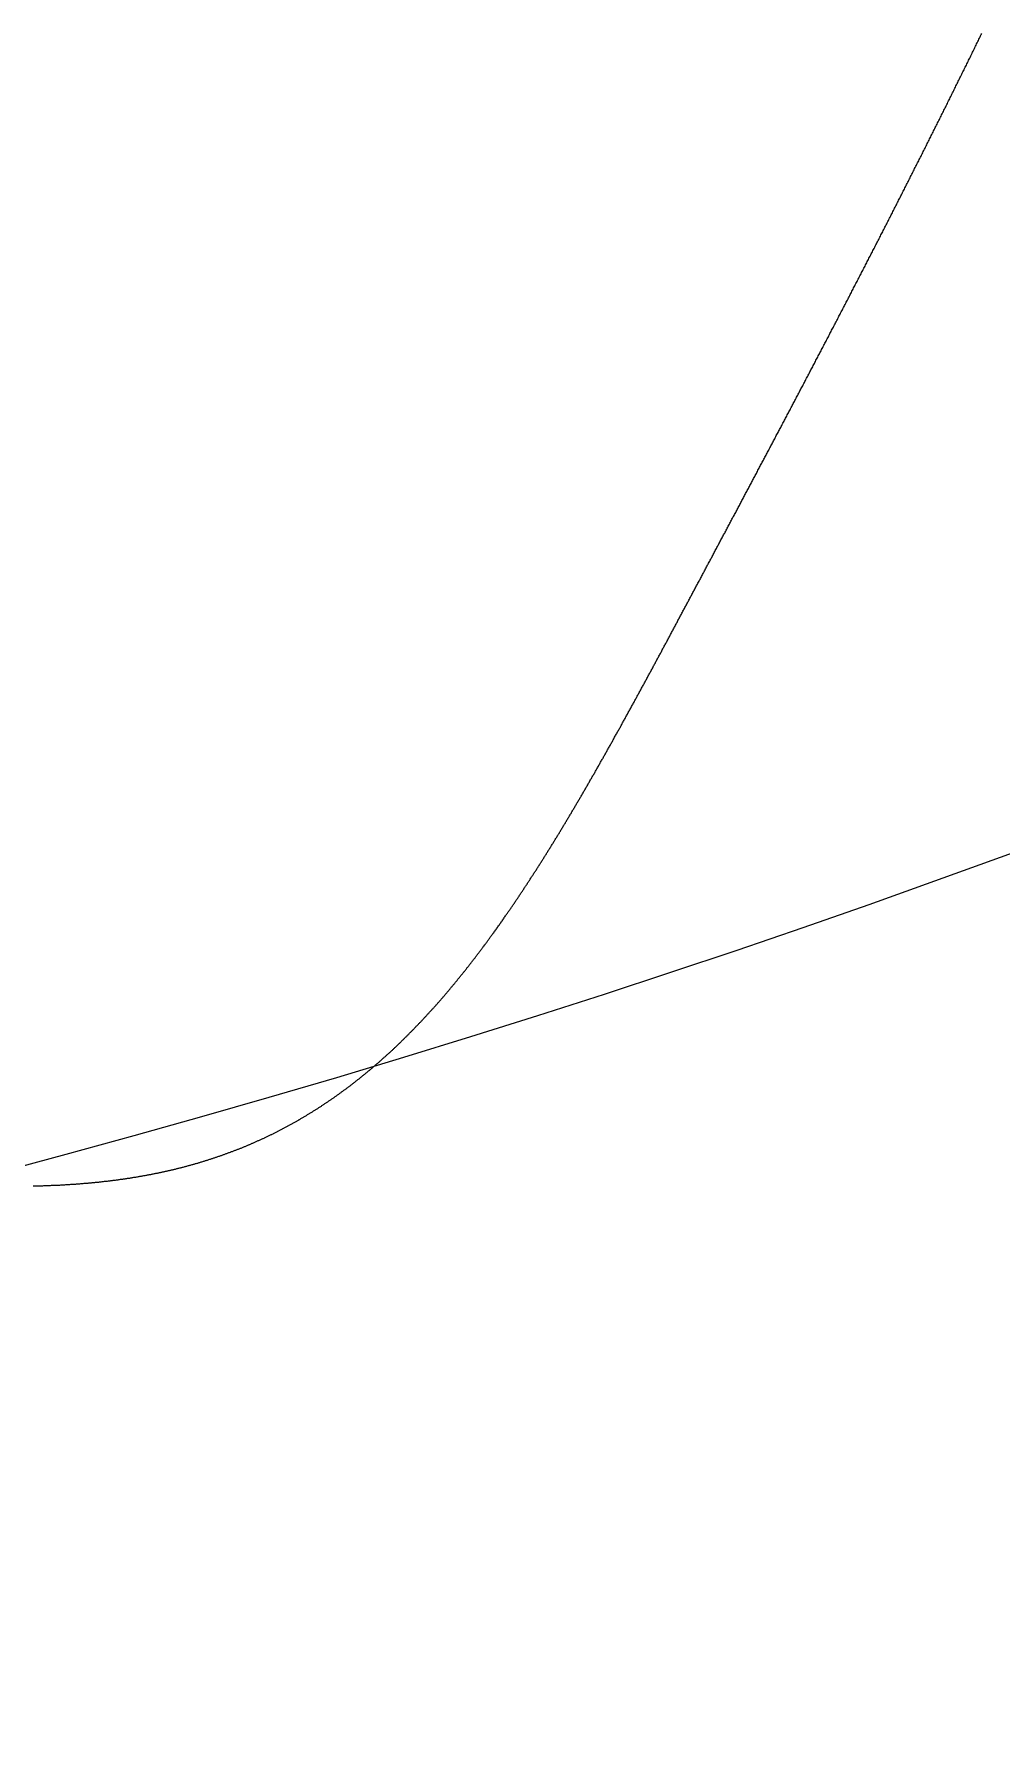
# Model space of a CAD drawing. Header units: millimetres. Extents: x 88 to 97873, y 32 to 55088.
# Drawn here: x 48351.657 to 48352.625, y 5015.793 to 5017.495 of the extents above; entities that cross this region are included whole.
import ezdxf

# ---------------------------------------------------------------- set-up
doc = ezdxf.new("R2010")
doc.units = ezdxf.units.MM
doc.header["$LTSCALE"] = 0.3

msp = doc.modelspace()

# ---------------------------------------------------------------- linework, layer by layer
msp.add_lwpolyline([(48351.656, 5016.3423), (48351.6569, 5016.3423), (48351.6577, 5016.3423), (48351.6586, 5016.3424), (48351.6595, 5016.3424), (48351.6603, 5016.3424), (48351.6612, 5016.3424), (48351.662, 5016.3424), (48351.6629, 5016.3425), (48351.6638, 5016.3425), (48351.6646, 5016.3425), (48351.6655, 5016.3425), (48351.6664, 5016.3426), (48351.6672, 5016.3426), (48351.6681, 5016.3426), (48351.6689, 5016.3427), (48351.6698, 5016.3427), (48351.6706, 5016.3427), (48351.6715, 5016.3427), (48351.6724, 5016.3428), (48351.6732, 5016.3428), (48351.6741, 5016.3429), (48351.6749, 5016.3429), (48351.6758, 5016.3429), (48351.6766, 5016.343), (48351.6775, 5016.343), (48351.6783, 5016.343), (48351.6792, 5016.3431), (48351.68, 5016.3431), (48351.6809, 5016.3432), (48351.6817, 5016.3432), (48351.6826, 5016.3432), (48351.6834, 5016.3433), (48351.6842, 5016.3433), (48351.6851, 5016.3434), (48351.6859, 5016.3434), (48351.6868, 5016.3435), (48351.6876, 5016.3435), (48351.6885, 5016.3436), (48351.6893, 5016.3436), (48351.6901, 5016.3437), (48351.691, 5016.3437), (48351.6918, 5016.3438), (48351.6927, 5016.3438), (48351.6935, 5016.3439), (48351.6943, 5016.3439), (48351.6952, 5016.344), (48351.696, 5016.344), (48351.6968, 5016.3441), (48351.6977, 5016.3442), (48351.6985, 5016.3442), (48351.6993, 5016.3443), (48351.7002, 5016.3443), (48351.701, 5016.3444), (48351.7018, 5016.3445), (48351.7027, 5016.3445), (48351.7035, 5016.3446), (48351.7043, 5016.3447), (48351.7051, 5016.3447), (48351.706, 5016.3448), (48351.7068, 5016.3449), (48351.7076, 5016.3449), (48351.7084, 5016.345), (48351.7093, 5016.3451), (48351.7101, 5016.3451), (48351.7109, 5016.3452), (48351.7117, 5016.3453), (48351.7125, 5016.3454), (48351.7134, 5016.3454), (48351.7142, 5016.3455), (48351.715, 5016.3456), (48351.7158, 5016.3457), (48351.7166, 5016.3458), (48351.7175, 5016.3458), (48351.7183, 5016.3459), (48351.7191, 5016.346), (48351.7199, 5016.3461), (48351.7207, 5016.3462), (48351.7215, 5016.3462), (48351.7223, 5016.3463), (48351.7231, 5016.3464), (48351.724, 5016.3465), (48351.7248, 5016.3466), (48351.7256, 5016.3467), (48351.7264, 5016.3468), (48351.7272, 5016.3469), (48351.728, 5016.347), (48351.7288, 5016.347), (48351.7296, 5016.3471), (48351.7304, 5016.3472), (48351.7312, 5016.3473), (48351.732, 5016.3474), (48351.7328, 5016.3475), (48351.7336, 5016.3476), (48351.7344, 5016.3477), (48351.7352, 5016.3478), (48351.736, 5016.3479), (48351.7368, 5016.348), (48351.7376, 5016.3481), (48351.7384, 5016.3482), (48351.7392, 5016.3483), (48351.74, 5016.3484), (48351.7408, 5016.3485), (48351.7416, 5016.3486), (48351.7424, 5016.3488), (48351.7432, 5016.3489), (48351.744, 5016.349), (48351.7447, 5016.3491), (48351.7455, 5016.3492), (48351.7463, 5016.3493), (48351.7471, 5016.3494), (48351.7479, 5016.3495), (48351.7487, 5016.3497), (48351.7495, 5016.3498), (48351.7503, 5016.3499), (48351.751, 5016.35), (48351.7518, 5016.3501), (48351.7526, 5016.3502), (48351.7534, 5016.3504), (48351.7542, 5016.3505), (48351.755, 5016.3506), (48351.7557, 5016.3507), (48351.7565, 5016.3509), (48351.7573, 5016.351), (48351.7581, 5016.3511), (48351.7588, 5016.3512), (48351.7596, 5016.3514), (48351.7604, 5016.3515), (48351.7612, 5016.3516), (48351.7619, 5016.3518), (48351.7627, 5016.3519), (48351.7635, 5016.352), (48351.7643, 5016.3522), (48351.765, 5016.3523), (48351.7658, 5016.3524), (48351.7666, 5016.3526), (48351.7673, 5016.3527), (48351.7681, 5016.3528), (48351.7689, 5016.353), (48351.7696, 5016.3531), (48351.7704, 5016.3533), (48351.7712, 5016.3534), (48351.7719, 5016.3536), (48351.7727, 5016.3537), (48351.7735, 5016.3538), (48351.7742, 5016.354), (48351.775, 5016.3541), (48351.7757, 5016.3543), (48351.7765, 5016.3544), (48351.7772, 5016.3546), (48351.778, 5016.3547), (48351.7788, 5016.3549), (48351.7795, 5016.355), (48351.7803, 5016.3552), (48351.781, 5016.3554), (48351.7818, 5016.3555), (48351.7825, 5016.3557), (48351.7833, 5016.3558), (48351.784, 5016.356), (48351.7848, 5016.3561), (48351.7855, 5016.3563), (48351.7863, 5016.3565), (48351.787, 5016.3566), (48351.7878, 5016.3568), (48351.7885, 5016.357), (48351.7893, 5016.3571), (48351.79, 5016.3573), (48351.7908, 5016.3575), (48351.7915, 5016.3576), (48351.7922, 5016.3578), (48351.793, 5016.358), (48351.7937, 5016.3581), (48351.7945, 5016.3583), (48351.7952, 5016.3585), (48351.7959, 5016.3587), (48351.7967, 5016.3588), (48351.7974, 5016.359), (48351.7982, 5016.3592), (48351.7989, 5016.3594), (48351.7996, 5016.3596), (48351.8004, 5016.3597), (48351.8011, 5016.3599), (48351.8018, 5016.3601), (48351.8026, 5016.3603), (48351.8033, 5016.3605), (48351.804, 5016.3607), (48351.8047, 5016.3608), (48351.8055, 5016.361), (48351.8062, 5016.3612), (48351.8069, 5016.3614), (48351.8077, 5016.3616), (48351.8084, 5016.3618), (48351.8091, 5016.362), (48351.8098, 5016.3622), (48351.8105, 5016.3624), (48351.8113, 5016.3626), (48351.812, 5016.3628), (48351.8127, 5016.363), (48351.8134, 5016.3632), (48351.8141, 5016.3634), (48351.8149, 5016.3636), (48351.8156, 5016.3638), (48351.8163, 5016.364), (48351.817, 5016.3642), (48351.8177, 5016.3644), (48351.8184, 5016.3646), (48351.8192, 5016.3648), (48351.8199, 5016.365), (48351.8206, 5016.3652), (48351.8213, 5016.3654), (48351.822, 5016.3656), (48351.8227, 5016.3658), (48351.8234, 5016.366), (48351.8241, 5016.3663), (48351.8248, 5016.3665), (48351.8256, 5016.3667), (48351.8263, 5016.3669), (48351.827, 5016.3671), (48351.8277, 5016.3673), (48351.8284, 5016.3676), (48351.8291, 5016.3678), (48351.8298, 5016.368), (48351.8305, 5016.3682), (48351.8312, 5016.3684), (48351.8319, 5016.3687), (48351.8326, 5016.3689), (48351.8333, 5016.3691), (48351.834, 5016.3693), (48351.8347, 5016.3696), (48351.8354, 5016.3698), (48351.8361, 5016.37), (48351.8368, 5016.3703), (48351.8375, 5016.3705), (48351.8382, 5016.3707), (48351.8389, 5016.371), (48351.8395, 5016.3712), (48351.8402, 5016.3714), (48351.8409, 5016.3717), (48351.8416, 5016.3719), (48351.8423, 5016.3721), (48351.843, 5016.3724), (48351.8437, 5016.3726), (48351.8444, 5016.3728), (48351.8451, 5016.3731), (48351.8458, 5016.3733), (48351.8464, 5016.3736), (48351.8471, 5016.3738), (48351.8478, 5016.3741), (48351.8485, 5016.3743), (48351.8492, 5016.3746), (48351.8499, 5016.3748), (48351.8505, 5016.3751), (48351.8512, 5016.3753), (48351.8519, 5016.3756), (48351.8526, 5016.3758), (48351.8533, 5016.3761), (48351.8539, 5016.3763), (48351.8546, 5016.3766), (48351.8553, 5016.3768), (48351.856, 5016.3771), (48351.8566, 5016.3773), (48351.8573, 5016.3776), (48351.858, 5016.3779), (48351.8587, 5016.3781), (48351.8593, 5016.3784), (48351.86, 5016.3787), (48351.8607, 5016.3789), (48351.8613, 5016.3792), (48351.862, 5016.3794), (48351.8627, 5016.3797), (48351.8634, 5016.38), (48351.864, 5016.3802), (48351.8647, 5016.3805), (48351.8654, 5016.3808), (48351.866, 5016.3811), (48351.8667, 5016.3813), (48351.8674, 5016.3816), (48351.868, 5016.3819), (48351.8687, 5016.3822), (48351.8693, 5016.3824), (48351.87, 5016.3827), (48351.8707, 5016.383), (48351.8713, 5016.3833), (48351.872, 5016.3835), (48351.8726, 5016.3838), (48351.8733, 5016.3841), (48351.874, 5016.3844), (48351.8746, 5016.3847), (48351.8753, 5016.385), (48351.8759, 5016.3852), (48351.8766, 5016.3855), (48351.8772, 5016.3858), (48351.8779, 5016.3861), (48351.8786, 5016.3864), (48351.8792, 5016.3867), (48351.8799, 5016.387), (48351.8805, 5016.3873), (48351.8812, 5016.3876), (48351.8818, 5016.3878), (48351.8825, 5016.3881), (48351.8831, 5016.3884), (48351.8838, 5016.3887), (48351.8844, 5016.389), (48351.885, 5016.3893), (48351.8857, 5016.3896), (48351.8863, 5016.3899), (48351.887, 5016.3902), (48351.8876, 5016.3905), (48351.8883, 5016.3908), (48351.8889, 5016.3911), (48351.8896, 5016.3914), (48351.8902, 5016.3917), (48351.8908, 5016.3921), (48351.8915, 5016.3924), (48351.8921, 5016.3927), (48351.8928, 5016.393), (48351.8934, 5016.3933), (48351.894, 5016.3936), (48351.8947, 5016.3939), (48351.8953, 5016.3942), (48351.896, 5016.3945), (48351.8966, 5016.3949), (48351.8972, 5016.3952), (48351.8979, 5016.3955), (48351.8985, 5016.3958), (48351.8991, 5016.3961), (48351.8998, 5016.3964), (48351.9004, 5016.3968), (48351.901, 5016.3971), (48351.9017, 5016.3974), (48351.9023, 5016.3977), (48351.9029, 5016.3981), (48351.9035, 5016.3984), (48351.9042, 5016.3987), (48351.9048, 5016.399), (48351.9054, 5016.3994), (48351.906, 5016.3997), (48351.9067, 5016.4), (48351.9073, 5016.4003), (48351.9079, 5016.4007), (48351.9085, 5016.401), (48351.9092, 5016.4013), (48351.9098, 5016.4017), (48351.9104, 5016.402), (48351.911, 5016.4024), (48351.9117, 5016.4027), (48351.9123, 5016.403), (48351.9129, 5016.4034), (48351.9135, 5016.4037), (48351.9141, 5016.404), (48351.9148, 5016.4044), (48351.9154, 5016.4047), (48351.916, 5016.4051), (48351.9166, 5016.4054), (48351.9172, 5016.4058), (48351.9178, 5016.4061), (48351.9185, 5016.4065), (48351.9191, 5016.4068), (48351.9197, 5016.4072), (48351.9203, 5016.4075), (48351.9209, 5016.4079), (48351.9215, 5016.4082), (48351.9221, 5016.4086), (48351.9227, 5016.4089), (48351.9234, 5016.4093), (48351.924, 5016.4096), (48351.9246, 5016.41), (48351.9252, 5016.4103), (48351.9258, 5016.4107), (48351.9264, 5016.411), (48351.927, 5016.4114), (48351.9276, 5016.4118), (48351.9282, 5016.4121), (48351.9288, 5016.4125), (48351.9294, 5016.4129), (48351.93, 5016.4132), (48351.9306, 5016.4136), (48351.9312, 5016.414), (48351.9318, 5016.4143), (48351.9324, 5016.4147), (48351.933, 5016.4151), (48351.9336, 5016.4154), (48351.9342, 5016.4158), (48351.9348, 5016.4162), (48351.9354, 5016.4165), (48351.936, 5016.4169), (48351.9366, 5016.4173), (48351.9372, 5016.4177), (48351.9378, 5016.418), (48351.9384, 5016.4184), (48351.939, 5016.4188), (48351.9396, 5016.4192), (48351.9402, 5016.4195), (48351.9408, 5016.4199), (48351.9414, 5016.4203), (48351.942, 5016.4207), (48351.9426, 5016.4211), (48351.9432, 5016.4215), (48351.9438, 5016.4218), (48351.9444, 5016.4222), (48351.9449, 5016.4226), (48351.9455, 5016.423), (48351.9461, 5016.4234), (48351.9467, 5016.4238), (48351.9473, 5016.4242), (48351.9479, 5016.4246), (48351.9485, 5016.425), (48351.9491, 5016.4253), (48351.9497, 5016.4257), (48351.9502, 5016.4261), (48351.9508, 5016.4265), (48351.9514, 5016.4269), (48351.952, 5016.4273), (48351.9526, 5016.4277), (48351.9532, 5016.4281), (48351.9537, 5016.4285), (48351.9543, 5016.4289), (48351.9549, 5016.4293), (48351.9555, 5016.4297), (48351.9561, 5016.4301), (48351.9566, 5016.4305), (48351.9572, 5016.4309), (48351.9578, 5016.4313), (48351.9584, 5016.4317), (48351.959, 5016.4322), (48351.9595, 5016.4326), (48351.9601, 5016.433), (48351.9607, 5016.4334), (48351.9613, 5016.4338), (48351.9618, 5016.4342), (48351.9624, 5016.4346), (48351.963, 5016.435), (48351.9636, 5016.4355), (48351.9641, 5016.4359), (48351.9647, 5016.4363), (48351.9653, 5016.4367), (48351.9659, 5016.4371), (48351.9664, 5016.4375), (48351.967, 5016.438), (48351.9676, 5016.4384), (48351.9681, 5016.4388), (48351.9687, 5016.4392), (48351.9693, 5016.4396), (48351.9698, 5016.4401), (48351.9704, 5016.4405), (48351.971, 5016.4409), (48351.9715, 5016.4414), (48351.9721, 5016.4418), (48351.9727, 5016.4422), (48351.9732, 5016.4426), (48351.9738, 5016.4431), (48351.9744, 5016.4435), (48351.9749, 5016.4439), (48351.9755, 5016.4444), (48351.9761, 5016.4448), (48351.9766, 5016.4452), (48351.9772, 5016.4457), (48351.9778, 5016.4461), (48351.9783, 5016.4465), (48351.9789, 5016.447), (48351.9794, 5016.4474), (48351.98, 5016.4479), (48351.9806, 5016.4483), (48351.9811, 5016.4487), (48351.9817, 5016.4492), (48351.9822, 5016.4496), (48351.9828, 5016.4501), (48351.9833, 5016.4505), (48351.9839, 5016.451), (48351.9845, 5016.4514), (48351.985, 5016.4519), (48351.9856, 5016.4523), (48351.9861, 5016.4528), (48351.9867, 5016.4532), (48351.9872, 5016.4537), (48351.9878, 5016.4541), (48351.9883, 5016.4546), (48351.9889, 5016.455), (48351.9894, 5016.4555), (48351.99, 5016.4559), (48351.9906, 5016.4564), (48351.9911, 5016.4568), (48351.9917, 5016.4573), (48351.9922, 5016.4578), (48351.9928, 5016.4582), (48351.9933, 5016.4587), (48351.9939, 5016.4591), (48351.9944, 5016.4596), (48351.9949, 5016.4601), (48351.9955, 5016.4605), (48351.996, 5016.461), (48351.9966, 5016.4615), (48351.9971, 5016.4619), (48351.9977, 5016.4624), (48351.9982, 5016.4629), (48351.9988, 5016.4633), (48351.9993, 5016.4638), (48351.9999, 5016.4643), (48352.0004, 5016.4647), (48352.0009, 5016.4652), (48352.0015, 5016.4657), (48352.002, 5016.4662), (48352.0026, 5016.4666), (48352.0031, 5016.4671), (48352.0037, 5016.4676), (48352.0042, 5016.4681), (48352.0047, 5016.4686), (48352.0053, 5016.469), (48352.0058, 5016.4695), (48352.0064, 5016.47), (48352.0069, 5016.4705), (48352.0074, 5016.471), (48352.008, 5016.4714), (48352.0085, 5016.4719), (48352.009, 5016.4724), (48352.0096, 5016.4729), (48352.0101, 5016.4734), (48352.0107, 5016.4739), (48352.0112, 5016.4744), (48352.0117, 5016.4749), (48352.0123, 5016.4753), (48352.0128, 5016.4758), (48352.0133, 5016.4763), (48352.0139, 5016.4768), (48352.0144, 5016.4773), (48352.0149, 5016.4778), (48352.0155, 5016.4783), (48352.016, 5016.4788), (48352.0165, 5016.4793), (48352.0171, 5016.4798), (48352.0176, 5016.4803), (48352.0181, 5016.4808), (48352.0186, 5016.4813), (48352.0192, 5016.4818), (48352.0197, 5016.4823), (48352.0202, 5016.4828), (48352.0208, 5016.4833), (48352.0213, 5016.4838), (48352.0218, 5016.4843), (48352.0223, 5016.4848), (48352.0229, 5016.4853), (48352.0234, 5016.4858), (48352.0239, 5016.4863), (48352.0245, 5016.4869), (48352.025, 5016.4874), (48352.0255, 5016.4879), (48352.026, 5016.4884), (48352.0266, 5016.4889), (48352.0271, 5016.4894), (48352.0276, 5016.4899), (48352.0281, 5016.4904), (48352.0286, 5016.491), (48352.0292, 5016.4915), (48352.0297, 5016.492), (48352.0302, 5016.4925), (48352.0307, 5016.493), (48352.0313, 5016.4936), (48352.0318, 5016.4941), (48352.0323, 5016.4946), (48352.0328, 5016.4951), (48352.0333, 5016.4957), (48352.0339, 5016.4962), (48352.0344, 5016.4967), (48352.0349, 5016.4972), (48352.0354, 5016.4978), (48352.0359, 5016.4983), (48352.0364, 5016.4988), (48352.037, 5016.4993), (48352.0375, 5016.4999), (48352.038, 5016.5004), (48352.0385, 5016.5009), (48352.039, 5016.5015), (48352.0395, 5016.502), (48352.0401, 5016.5025), (48352.0406, 5016.5031), (48352.0411, 5016.5036), (48352.0416, 5016.5041), (48352.0421, 5016.5047), (48352.0426, 5016.5052), (48352.0431, 5016.5058), (48352.0437, 5016.5063), (48352.0442, 5016.5068), (48352.0447, 5016.5074), (48352.0452, 5016.5079), (48352.0457, 5016.5085), (48352.0462, 5016.509), (48352.0467, 5016.5096), (48352.0472, 5016.5101), (48352.0477, 5016.5107), (48352.0483, 5016.5112), (48352.0488, 5016.5117), (48352.0493, 5016.5123), (48352.0498, 5016.5128), (48352.0503, 5016.5134), (48352.0508, 5016.514), (48352.0513, 5016.5145), (48352.0518, 5016.5151), (48352.0523, 5016.5156), (48352.0528, 5016.5162), (48352.0533, 5016.5167), (48352.0538, 5016.5173), (48352.0543, 5016.5178), (48352.0549, 5016.5184), (48352.0554, 5016.519), (48352.0559, 5016.5195), (48352.0564, 5016.5201), (48352.0569, 5016.5206), (48352.0574, 5016.5212), (48352.0579, 5016.5218), (48352.0584, 5016.5223), (48352.0589, 5016.5229), (48352.0594, 5016.5235), (48352.0599, 5016.524), (48352.0604, 5016.5246), (48352.0609, 5016.5252), (48352.0614, 5016.5257), (48352.0619, 5016.5263), (48352.0624, 5016.5269), (48352.0629, 5016.5274), (48352.0634, 5016.528), (48352.0639, 5016.5286), (48352.0644, 5016.5292), (48352.0649, 5016.5297), (48352.0654, 5016.5303), (48352.0659, 5016.5309), (48352.0664, 5016.5315), (48352.0669, 5016.532), (48352.0674, 5016.5326), (48352.0679, 5016.5332), (48352.0684, 5016.5338), (48352.0689, 5016.5344), (48352.0694, 5016.5349), (48352.0699, 5016.5355), (48352.0704, 5016.5361), (48352.0709, 5016.5367), (48352.0714, 5016.5373), (48352.0719, 5016.5379), (48352.0724, 5016.5384), (48352.0729, 5016.539), (48352.0734, 5016.5396), (48352.0739, 5016.5402), (48352.0743, 5016.5408), (48352.0748, 5016.5414), (48352.0753, 5016.542), (48352.0758, 5016.5426), (48352.0763, 5016.5432), (48352.0768, 5016.5438), (48352.0773, 5016.5443), (48352.0778, 5016.5449), (48352.0783, 5016.5455), (48352.0788, 5016.5461), (48352.0793, 5016.5467), (48352.0798, 5016.5473), (48352.0803, 5016.5479), (48352.0808, 5016.5485), (48352.0812, 5016.5491), (48352.0817, 5016.5497), (48352.0822, 5016.5503), (48352.0827, 5016.5509), (48352.0832, 5016.5515), (48352.0837, 5016.5521), (48352.0842, 5016.5527), (48352.0847, 5016.5534), (48352.0852, 5016.554), (48352.0857, 5016.5546), (48352.0861, 5016.5552), (48352.0866, 5016.5558), (48352.0871, 5016.5564), (48352.0876, 5016.557), (48352.0881, 5016.5576), (48352.0886, 5016.5582), (48352.0891, 5016.5588), (48352.0896, 5016.5595), (48352.09, 5016.5601), (48352.0905, 5016.5607), (48352.091, 5016.5613), (48352.0915, 5016.5619), (48352.092, 5016.5625), (48352.0925, 5016.5632), (48352.093, 5016.5638), (48352.0934, 5016.5644), (48352.0939, 5016.565), (48352.0944, 5016.5656), (48352.0949, 5016.5663), (48352.0954, 5016.5669), (48352.0959, 5016.5675), (48352.0963, 5016.5681), (48352.0968, 5016.5688), (48352.0973, 5016.5694), (48352.0978, 5016.57), (48352.0983, 5016.5706), (48352.0988, 5016.5713), (48352.0992, 5016.5719), (48352.0997, 5016.5725), (48352.1002, 5016.5732), (48352.1007, 5016.5738), (48352.1012, 5016.5744), (48352.1017, 5016.5751), (48352.1021, 5016.5757), (48352.1026, 5016.5763), (48352.1031, 5016.577), (48352.1036, 5016.5776), (48352.1041, 5016.5782), (48352.1045, 5016.5789), (48352.105, 5016.5795), (48352.1055, 5016.5802), (48352.106, 5016.5808), (48352.1065, 5016.5814), (48352.1069, 5016.5821), (48352.1074, 5016.5827), (48352.1079, 5016.5834), (48352.1084, 5016.584), (48352.1089, 5016.5847), (48352.1093, 5016.5853), (48352.1098, 5016.5859), (48352.1103, 5016.5866), (48352.1108, 5016.5872), (48352.1112, 5016.5879), (48352.1117, 5016.5885), (48352.1122, 5016.5892), (48352.1127, 5016.5898), (48352.1131, 5016.5905), (48352.1136, 5016.5911), (48352.1141, 5016.5918), (48352.1146, 5016.5925), (48352.1151, 5016.5931), (48352.1155, 5016.5938), (48352.116, 5016.5944), (48352.1165, 5016.5951), (48352.117, 5016.5957), (48352.1174, 5016.5964), (48352.1179, 5016.5971), (48352.1184, 5016.5977), (48352.1189, 5016.5984), (48352.1193, 5016.599), (48352.1198, 5016.5997), (48352.1203, 5016.6004), (48352.1208, 5016.601), (48352.1212, 5016.6017), (48352.1217, 5016.6024), (48352.1222, 5016.603), (48352.1227, 5016.6037), (48352.1231, 5016.6044), (48352.1236, 5016.605), (48352.1241, 5016.6057), (48352.1245, 5016.6064), (48352.125, 5016.607), (48352.1255, 5016.6077), (48352.126, 5016.6084), (48352.1264, 5016.609), (48352.1269, 5016.6097), (48352.1274, 5016.6104), (48352.1279, 5016.6111), (48352.1283, 5016.6117), (48352.1288, 5016.6124), (48352.1293, 5016.6131), (48352.1297, 5016.6138), (48352.1302, 5016.6145), (48352.1307, 5016.6151), (48352.1312, 5016.6158), (48352.1316, 5016.6165), (48352.1321, 5016.6172), (48352.1326, 5016.6179), (48352.133, 5016.6185), (48352.1335, 5016.6192), (48352.134, 5016.6199), (48352.1344, 5016.6206), (48352.1349, 5016.6213), (48352.1354, 5016.622), (48352.1359, 5016.6227), (48352.1363, 5016.6234), (48352.1368, 5016.624), (48352.1373, 5016.6247), (48352.1377, 5016.6254), (48352.1382, 5016.6261), (48352.1387, 5016.6268), (48352.1391, 5016.6275), (48352.1396, 5016.6282), (48352.1401, 5016.6289), (48352.1405, 5016.6296), (48352.141, 5016.6303), (48352.1415, 5016.631), (48352.1419, 5016.6317), (48352.1424, 5016.6324), (48352.1429, 5016.6331), (48352.1434, 5016.6338), (48352.1438, 5016.6345), (48352.1443, 5016.6352), (48352.1448, 5016.6359), (48352.1452, 5016.6366), (48352.1457, 5016.6373), (48352.1462, 5016.638), (48352.1466, 5016.6387), (48352.1471, 5016.6394), (48352.1476, 5016.6401), (48352.148, 5016.6408), (48352.1485, 5016.6415), (48352.149, 5016.6422), (48352.1494, 5016.6429), (48352.1499, 5016.6436), (48352.1504, 5016.6444), (48352.1508, 5016.6451), (48352.1513, 5016.6458), (48352.1518, 5016.6465), (48352.1522, 5016.6472), (48352.1527, 5016.6479), (48352.1532, 5016.6486), (48352.1536, 5016.6494), (48352.1541, 5016.6501), (48352.1546, 5016.6508), (48352.155, 5016.6515), (48352.1555, 5016.6522), (48352.1559, 5016.6529), (48352.1564, 5016.6537), (48352.1569, 5016.6544), (48352.1573, 5016.6551), (48352.1578, 5016.6558), (48352.1583, 5016.6566), (48352.1587, 5016.6573), (48352.1592, 5016.658), (48352.1597, 5016.6587), (48352.1601, 5016.6595), (48352.1606, 5016.6602), (48352.1611, 5016.6609), (48352.1615, 5016.6616), (48352.162, 5016.6624), (48352.1625, 5016.6631), (48352.1629, 5016.6638), (48352.1634, 5016.6646), (48352.1639, 5016.6653), (48352.1643, 5016.666), (48352.1648, 5016.6667), (48352.1652, 5016.6675), (48352.1657, 5016.6682), (48352.1662, 5016.669), (48352.1666, 5016.6697), (48352.1671, 5016.6704), (48352.1676, 5016.6712), (48352.168, 5016.6719), (48352.1685, 5016.6726), (48352.169, 5016.6734), (48352.1694, 5016.6741), (48352.1699, 5016.6749), (48352.1703, 5016.6756), (48352.1708, 5016.6763), (48352.1713, 5016.6771), (48352.1717, 5016.6778), (48352.1722, 5016.6786), (48352.1727, 5016.6793), (48352.1731, 5016.6801), (48352.1736, 5016.6808), (48352.1741, 5016.6816), (48352.1745, 5016.6823), (48352.175, 5016.6831), (48352.1754, 5016.6838), (48352.1759, 5016.6846), (48352.1764, 5016.6853), (48352.1768, 5016.6861), (48352.1773, 5016.6868), (48352.1778, 5016.6876), (48352.1782, 5016.6883), (48352.1787, 5016.6891), (48352.1791, 5016.6898), (48352.1796, 5016.6906), (48352.1801, 5016.6913), (48352.1805, 5016.6921), (48352.181, 5016.6929), (48352.1815, 5016.6936), (48352.1819, 5016.6944), (48352.1824, 5016.6951), (48352.1828, 5016.6959), (48352.1833, 5016.6967), (48352.1838, 5016.6974), (48352.1842, 5016.6982), (48352.1847, 5016.699), (48352.1852, 5016.6997), (48352.1856, 5016.7005), (48352.1861, 5016.7012), (48352.1866, 5016.702), (48352.187, 5016.7028), (48352.1875, 5016.7035), (48352.1879, 5016.7043), (48352.1884, 5016.7051), (48352.1889, 5016.7059), (48352.1893, 5016.7066), (48352.1898, 5016.7074), (48352.1903, 5016.7082), (48352.1907, 5016.7089), (48352.1912, 5016.7097), (48352.1916, 5016.7105), (48352.1921, 5016.7113), (48352.1926, 5016.712), (48352.193, 5016.7128), (48352.1935, 5016.7136), (48352.194, 5016.7144), (48352.1944, 5016.7151), (48352.1949, 5016.7159), (48352.1953, 5016.7167), (48352.1958, 5016.7175), (48352.1963, 5016.7183), (48352.1967, 5016.7191), (48352.1972, 5016.7198), (48352.1977, 5016.7206), (48352.1981, 5016.7214), (48352.1986, 5016.7222), (48352.199, 5016.723), (48352.1995, 5016.7238), (48352.2, 5016.7245), (48352.2004, 5016.7253), (48352.2009, 5016.7261), (48352.2014, 5016.7269), (48352.2018, 5016.7277), (48352.2023, 5016.7285), (48352.2028, 5016.7293), (48352.2032, 5016.7301), (48352.2037, 5016.7309), (48352.2041, 5016.7317), (48352.2046, 5016.7324), (48352.2051, 5016.7332), (48352.2055, 5016.734), (48352.206, 5016.7348), (48352.2065, 5016.7356), (48352.2069, 5016.7364), (48352.2074, 5016.7372), (48352.2079, 5016.738), (48352.2083, 5016.7388), (48352.2088, 5016.7396), (48352.2092, 5016.7404), (48352.2097, 5016.7412), (48352.2102, 5016.742), (48352.2106, 5016.7428), (48352.2111, 5016.7436), (48352.2116, 5016.7444), (48352.212, 5016.7452), (48352.2125, 5016.746), (48352.213, 5016.7468), (48352.2134, 5016.7477), (48352.2139, 5016.7485), (48352.2143, 5016.7493), (48352.2148, 5016.7501), (48352.2153, 5016.7509), (48352.2157, 5016.7517), (48352.2162, 5016.7525), (48352.2167, 5016.7533), (48352.2171, 5016.7541), (48352.2176, 5016.7549), (48352.2181, 5016.7558), (48352.2185, 5016.7566), (48352.219, 5016.7574), (48352.2195, 5016.7582), (48352.2199, 5016.759), (48352.2204, 5016.7598), (48352.2209, 5016.7606), (48352.2213, 5016.7615), (48352.2218, 5016.7623), (48352.2223, 5016.7631), (48352.2227, 5016.7639), (48352.2232, 5016.7647), (48352.2237, 5016.7656), (48352.2241, 5016.7664), (48352.2246, 5016.7672), (48352.2251, 5016.768), (48352.2255, 5016.7689), (48352.226, 5016.7697), (48352.2265, 5016.7705), (48352.2269, 5016.7713), (48352.2274, 5016.7722), (48352.2279, 5016.773), (48352.2283, 5016.7738), (48352.2288, 5016.7746), (48352.2293, 5016.7755), (48352.2297, 5016.7763), (48352.2302, 5016.7771), (48352.2307, 5016.778), (48352.2311, 5016.7788), (48352.2316, 5016.7796), (48352.2321, 5016.7805), (48352.2325, 5016.7813), (48352.233, 5016.7821), (48352.2335, 5016.783), (48352.2339, 5016.7838), (48352.2344, 5016.7846), (48352.2349, 5016.7855), (48352.2353, 5016.7863), (48352.2358, 5016.7871), (48352.2363, 5016.788), (48352.2367, 5016.7888), (48352.2372, 5016.7897), (48352.2377, 5016.7905), (48352.2381, 5016.7913), (48352.2386, 5016.7922), (48352.2391, 5016.793), (48352.2396, 5016.7939), (48352.24, 5016.7947), (48352.2405, 5016.7956), (48352.241, 5016.7964), (48352.2414, 5016.7973), (48352.2419, 5016.7981), (48352.2424, 5016.799), (48352.2428, 5016.7998), (48352.2433, 5016.8007), (48352.2438, 5016.8015), (48352.2443, 5016.8024), (48352.2447, 5016.8032), (48352.2452, 5016.8041), (48352.2457, 5016.8049), (48352.2461, 5016.8058), (48352.2466, 5016.8066), (48352.2471, 5016.8075), (48352.2476, 5016.8083), (48352.248, 5016.8092), (48352.2485, 5016.81), (48352.249, 5016.8109), (48352.2494, 5016.8117), (48352.2499, 5016.8126), (48352.2504, 5016.8135), (48352.2509, 5016.8143), (48352.2513, 5016.8152), (48352.2518, 5016.816), (48352.2523, 5016.8169), (48352.2528, 5016.8178), (48352.2532, 5016.8186), (48352.2537, 5016.8195), (48352.2542, 5016.8204), (48352.2547, 5016.8212), (48352.2551, 5016.8221), (48352.2556, 5016.8229), (48352.2561, 5016.8238), (48352.2565, 5016.8247), (48352.257, 5016.8255), (48352.2575, 5016.8264), (48352.258, 5016.8273), (48352.2584, 5016.8282), (48352.2589, 5016.829), (48352.2594, 5016.8299), (48352.2599, 5016.8308), (48352.2604, 5016.8316), (48352.2608, 5016.8325), (48352.2613, 5016.8334), (48352.2618, 5016.8343), (48352.2623, 5016.8351), (48352.2627, 5016.836), (48352.2632, 5016.8369), (48352.2637, 5016.8378), (48352.2642, 5016.8386), (48352.2646, 5016.8395), (48352.2651, 5016.8404), (48352.2656, 5016.8413), (48352.2661, 5016.8422), (48352.2666, 5016.843), (48352.267, 5016.8439), (48352.2675, 5016.8448), (48352.268, 5016.8457), (48352.2685, 5016.8466), (48352.2689, 5016.8474), (48352.2694, 5016.8483), (48352.2699, 5016.8492), (48352.2704, 5016.8501), (48352.2709, 5016.851), (48352.2713, 5016.8519), (48352.2718, 5016.8528), (48352.2723, 5016.8536), (48352.2728, 5016.8545), (48352.2733, 5016.8554), (48352.2738, 5016.8563), (48352.2742, 5016.8572), (48352.2747, 5016.8581), (48352.2752, 5016.859), (48352.2757, 5016.8599), (48352.2762, 5016.8608), (48352.2766, 5016.8617), (48352.2771, 5016.8626), (48352.2776, 5016.8635), (48352.2781, 5016.8643), (48352.2786, 5016.8652), (48352.2791, 5016.8661), (48352.2795, 5016.867), (48352.28, 5016.8679), (48352.2805, 5016.8688), (48352.281, 5016.8697), (48352.2815, 5016.8706), (48352.282, 5016.8715), (48352.2824, 5016.8724), (48352.2829, 5016.8733), (48352.2834, 5016.8742), (48352.2839, 5016.8751), (48352.2844, 5016.876), (48352.2849, 5016.8769), (48352.2854, 5016.8779), (48352.2858, 5016.8788), (48352.2863, 5016.8797), (48352.2868, 5016.8806), (48352.2873, 5016.8815), (48352.2878, 5016.8824), (48352.2883, 5016.8833), (48352.2888, 5016.8842), (48352.2893, 5016.8851), (48352.2897, 5016.886), (48352.2902, 5016.8869), (48352.2907, 5016.8878), (48352.2912, 5016.8888), (48352.2917, 5016.8897), (48352.2922, 5016.8906), (48352.2927, 5016.8915), (48352.2932, 5016.8924), (48352.2937, 5016.8933), (48352.2942, 5016.8942), (48352.2946, 5016.8952), (48352.2951, 5016.8961), (48352.2956, 5016.897), (48352.2961, 5016.8979), (48352.2966, 5016.8988), (48352.2971, 5016.8997), (48352.2976, 5016.9007), (48352.2981, 5016.9016), (48352.2986, 5016.9025), (48352.2991, 5016.9034), (48352.2996, 5016.9043), (48352.3001, 5016.9053), (48352.3006, 5016.9062), (48352.301, 5016.9071), (48352.3015, 5016.908), (48352.302, 5016.909), (48352.3025, 5016.9099), (48352.303, 5016.9108), (48352.3035, 5016.9117), (48352.304, 5016.9127), (48352.3045, 5016.9136), (48352.305, 5016.9145), (48352.3055, 5016.9155), (48352.306, 5016.9164), (48352.3065, 5016.9173), (48352.307, 5016.9183), (48352.3075, 5016.9192), (48352.308, 5016.9201), (48352.3085, 5016.9211), (48352.309, 5016.922), (48352.3095, 5016.9229), (48352.31, 5016.9239), (48352.3105, 5016.9248), (48352.311, 5016.9257), (48352.3115, 5016.9267), (48352.312, 5016.9276), (48352.3125, 5016.9285), (48352.313, 5016.9295), (48352.3135, 5016.9304), (48352.314, 5016.9314), (48352.3145, 5016.9323), (48352.315, 5016.9332), (48352.3155, 5016.9342), (48352.316, 5016.9351), (48352.3165, 5016.9361), (48352.317, 5016.937), (48352.3175, 5016.9379), (48352.318, 5016.9389), (48352.3185, 5016.9398), (48352.319, 5016.9408), (48352.3195, 5016.9417), (48352.32, 5016.9427), (48352.3205, 5016.9436), (48352.321, 5016.9446), (48352.3215, 5016.9455), (48352.3221, 5016.9465), (48352.3226, 5016.9474), (48352.3231, 5016.9484), (48352.3236, 5016.9493), (48352.3241, 5016.9503), (48352.3246, 5016.9512), (48352.3251, 5016.9522), (48352.3256, 5016.9531), (48352.3261, 5016.9541), (48352.3266, 5016.955), (48352.3271, 5016.956), (48352.3276, 5016.9569), (48352.3282, 5016.9579), (48352.3287, 5016.9589), (48352.3292, 5016.9598), (48352.3297, 5016.9608), (48352.3302, 5016.9617), (48352.3307, 5016.9627), (48352.3312, 5016.9637), (48352.3317, 5016.9646), (48352.3322, 5016.9656), (48352.3328, 5016.9665), (48352.3333, 5016.9675), (48352.3338, 5016.9685), (48352.3343, 5016.9694), (48352.3348, 5016.9704), (48352.3353, 5016.9713), (48352.3358, 5016.9723), (48352.3364, 5016.9733), (48352.3369, 5016.9742), (48352.3374, 5016.9752), (48352.3379, 5016.9762), (48352.3384, 5016.9771), (48352.3389, 5016.9781), (48352.3394, 5016.9791), (48352.34, 5016.9801), (48352.3405, 5016.981), (48352.341, 5016.982), (48352.3415, 5016.983), (48352.342, 5016.9839), (48352.3425, 5016.9849), (48352.3431, 5016.9859), (48352.3436, 5016.9869), (48352.3441, 5016.9878), (48352.3446, 5016.9888), (48352.3451, 5016.9898), (48352.3457, 5016.9907), (48352.3462, 5016.9917), (48352.3467, 5016.9927), (48352.3472, 5016.9937), (48352.3477, 5016.9947), (48352.3483, 5016.9956), (48352.3488, 5016.9966), (48352.3493, 5016.9976), (48352.3498, 5016.9986), (48352.3504, 5016.9996), (48352.3509, 5017.0005), (48352.3514, 5017.0015), (48352.3519, 5017.0025), (48352.3524, 5017.0035), (48352.353, 5017.0045), (48352.3535, 5017.0054), (48352.354, 5017.0064), (48352.3545, 5017.0074), (48352.3551, 5017.0084), (48352.3556, 5017.0094), (48352.3561, 5017.0104), (48352.3566, 5017.0114), (48352.3572, 5017.0123), (48352.3577, 5017.0133), (48352.3582, 5017.0143), (48352.3587, 5017.0153), (48352.3593, 5017.0163), (48352.3598, 5017.0173), (48352.3603, 5017.0183), (48352.3609, 5017.0193), (48352.3614, 5017.0203), (48352.3619, 5017.0213), (48352.3624, 5017.0223), (48352.363, 5017.0232), (48352.3635, 5017.0242), (48352.364, 5017.0252), (48352.3646, 5017.0262), (48352.3651, 5017.0272), (48352.3656, 5017.0282), (48352.3661, 5017.0292), (48352.3667, 5017.0302), (48352.3672, 5017.0312), (48352.3677, 5017.0322), (48352.3683, 5017.0332), (48352.3688, 5017.0342), (48352.3693, 5017.0352), (48352.3699, 5017.0362), (48352.3704, 5017.0372), (48352.3709, 5017.0382), (48352.3715, 5017.0392), (48352.372, 5017.0402), (48352.3725, 5017.0412), (48352.3731, 5017.0422), (48352.3736, 5017.0432), (48352.3741, 5017.0442), (48352.3747, 5017.0452), (48352.3752, 5017.0462), (48352.3757, 5017.0473), (48352.3763, 5017.0483), (48352.3768, 5017.0493), (48352.3773, 5017.0503), (48352.3779, 5017.0513), (48352.3784, 5017.0523), (48352.3789, 5017.0533), (48352.3795, 5017.0543), (48352.38, 5017.0553), (48352.3806, 5017.0563), (48352.3811, 5017.0573), (48352.3816, 5017.0584), (48352.3822, 5017.0594), (48352.3827, 5017.0604), (48352.3832, 5017.0614), (48352.3838, 5017.0624), (48352.3843, 5017.0634), (48352.3849, 5017.0644), (48352.3854, 5017.0655), (48352.3859, 5017.0665), (48352.3865, 5017.0675), (48352.387, 5017.0685), (48352.3876, 5017.0695), (48352.3881, 5017.0705), (48352.3886, 5017.0716), (48352.3892, 5017.0726), (48352.3897, 5017.0736), (48352.3903, 5017.0746), (48352.3908, 5017.0756), (48352.3913, 5017.0767), (48352.3919, 5017.0777), (48352.3924, 5017.0787), (48352.393, 5017.0797), (48352.3935, 5017.0808), (48352.3941, 5017.0818), (48352.3946, 5017.0828), (48352.3951, 5017.0838), (48352.3957, 5017.0849), (48352.3962, 5017.0859), (48352.3968, 5017.0869), (48352.3973, 5017.0879), (48352.3979, 5017.089), (48352.3984, 5017.09), (48352.3989, 5017.091), (48352.3995, 5017.0921), (48352.4, 5017.0931), (48352.4006, 5017.0941), (48352.4011, 5017.0951), (48352.4017, 5017.0962), (48352.4022, 5017.0972), (48352.4028, 5017.0982), (48352.4033, 5017.0993), (48352.4038, 5017.1003), (48352.4044, 5017.1013), (48352.4049, 5017.1024), (48352.4055, 5017.1034), (48352.406, 5017.1044), (48352.4066, 5017.1055), (48352.4071, 5017.1065), (48352.4077, 5017.1076), (48352.4082, 5017.1086), (48352.4088, 5017.1096), (48352.4093, 5017.1107), (48352.4099, 5017.1117), (48352.4104, 5017.1127), (48352.411, 5017.1138), (48352.4115, 5017.1148), (48352.4121, 5017.1159), (48352.4126, 5017.1169), (48352.4132, 5017.1179), (48352.4137, 5017.119), (48352.4143, 5017.12), (48352.4148, 5017.1211), (48352.4154, 5017.1221), (48352.4159, 5017.1232), (48352.4165, 5017.1242), (48352.417, 5017.1252), (48352.4176, 5017.1263), (48352.4181, 5017.1273), (48352.4187, 5017.1284), (48352.4192, 5017.1294), (48352.4198, 5017.1305), (48352.4203, 5017.1315), (48352.4209, 5017.1326), (48352.4214, 5017.1336), (48352.422, 5017.1347), (48352.4225, 5017.1357), (48352.4231, 5017.1368), (48352.4236, 5017.1378), (48352.4242, 5017.1389), (48352.4247, 5017.1399), (48352.4253, 5017.141), (48352.4259, 5017.142), (48352.4264, 5017.1431), (48352.427, 5017.1441), (48352.4275, 5017.1452), (48352.4281, 5017.1463), (48352.4286, 5017.1473), (48352.4292, 5017.1484), (48352.4297, 5017.1494), (48352.4303, 5017.1505), (48352.4308, 5017.1515), (48352.4314, 5017.1526), (48352.432, 5017.1536), (48352.4325, 5017.1547), (48352.4331, 5017.1558), (48352.4336, 5017.1568), (48352.4342, 5017.1579), (48352.4347, 5017.1589), (48352.4353, 5017.16), (48352.4358, 5017.1611), (48352.4364, 5017.1621), (48352.437, 5017.1632), (48352.4375, 5017.1643), (48352.4381, 5017.1653), (48352.4386, 5017.1664), (48352.4392, 5017.1674), (48352.4397, 5017.1685), (48352.4403, 5017.1696), (48352.4409, 5017.1706), (48352.4414, 5017.1717), (48352.442, 5017.1728), (48352.4425, 5017.1738), (48352.4431, 5017.1749), (48352.4437, 5017.176), (48352.4442, 5017.177), (48352.4448, 5017.1781), (48352.4453, 5017.1792), (48352.4459, 5017.1802), (48352.4465, 5017.1813), (48352.447, 5017.1824), (48352.4476, 5017.1835), (48352.4481, 5017.1845), (48352.4487, 5017.1856), (48352.4493, 5017.1867), (48352.4498, 5017.1877), (48352.4504, 5017.1888), (48352.4509, 5017.1899), (48352.4515, 5017.191), (48352.4521, 5017.192), (48352.4526, 5017.1931), (48352.4532, 5017.1942), (48352.4537, 5017.1953), (48352.4543, 5017.1963), (48352.4549, 5017.1974), (48352.4554, 5017.1985), (48352.456, 5017.1996), (48352.4566, 5017.2007), (48352.4571, 5017.2017), (48352.4577, 5017.2028), (48352.4582, 5017.2039), (48352.4588, 5017.205), (48352.4594, 5017.206), (48352.4599, 5017.2071), (48352.4605, 5017.2082), (48352.4611, 5017.2093), (48352.4616, 5017.2104), (48352.4622, 5017.2115), (48352.4627, 5017.2125), (48352.4633, 5017.2136), (48352.4639, 5017.2147), (48352.4644, 5017.2158), (48352.465, 5017.2169), (48352.4656, 5017.218), (48352.4661, 5017.219), (48352.4667, 5017.2201), (48352.4673, 5017.2212), (48352.4678, 5017.2223), (48352.4684, 5017.2234), (48352.469, 5017.2245), (48352.4695, 5017.2256), (48352.4701, 5017.2267), (48352.4706, 5017.2277), (48352.4712, 5017.2288), (48352.4718, 5017.2299), (48352.4723, 5017.231), (48352.4729, 5017.2321), (48352.4735, 5017.2332), (48352.474, 5017.2343), (48352.4746, 5017.2354), (48352.4752, 5017.2365), (48352.4757, 5017.2376), (48352.4763, 5017.2387), (48352.4769, 5017.2398), (48352.4774, 5017.2409), (48352.478, 5017.2419), (48352.4786, 5017.243), (48352.4791, 5017.2441), (48352.4797, 5017.2452), (48352.4803, 5017.2463), (48352.4808, 5017.2474), (48352.4814, 5017.2485), (48352.482, 5017.2496), (48352.4825, 5017.2507), (48352.4831, 5017.2518), (48352.4837, 5017.2529), (48352.4842, 5017.254), (48352.4848, 5017.2551), (48352.4854, 5017.2562), (48352.486, 5017.2573), (48352.4865, 5017.2584), (48352.4871, 5017.2595), (48352.4877, 5017.2606), (48352.4882, 5017.2617), (48352.4888, 5017.2628), (48352.4894, 5017.2639), (48352.4899, 5017.265), (48352.4905, 5017.2661), (48352.4911, 5017.2672), (48352.4916, 5017.2683), (48352.4922, 5017.2694), (48352.4928, 5017.2706), (48352.4933, 5017.2717), (48352.4939, 5017.2728), (48352.4945, 5017.2739), (48352.4951, 5017.275), (48352.4956, 5017.2761), (48352.4962, 5017.2772), (48352.4968, 5017.2783), (48352.4973, 5017.2794), (48352.4979, 5017.2805), (48352.4985, 5017.2816), (48352.499, 5017.2827), (48352.4996, 5017.2839), (48352.5002, 5017.285), (48352.5008, 5017.2861), (48352.5013, 5017.2872), (48352.5019, 5017.2883), (48352.5025, 5017.2894), (48352.503, 5017.2905), (48352.5036, 5017.2916), (48352.5042, 5017.2928), (48352.5048, 5017.2939), (48352.5053, 5017.295), (48352.5059, 5017.2961), (48352.5065, 5017.2972), (48352.507, 5017.2983), (48352.5076, 5017.2994), (48352.5082, 5017.3006), (48352.5088, 5017.3017), (48352.5093, 5017.3028), (48352.5099, 5017.3039), (48352.5105, 5017.305), (48352.511, 5017.3061), (48352.5116, 5017.3073), (48352.5122, 5017.3084), (48352.5128, 5017.3095), (48352.5133, 5017.3106), (48352.5139, 5017.3117), (48352.5145, 5017.3129), (48352.515, 5017.314), (48352.5156, 5017.3151), (48352.5162, 5017.3162), (48352.5168, 5017.3173), (48352.5173, 5017.3185), (48352.5179, 5017.3196), (48352.5185, 5017.3207), (48352.519, 5017.3218), (48352.5196, 5017.323), (48352.5202, 5017.3241), (48352.5208, 5017.3252), (48352.5213, 5017.3263), (48352.5219, 5017.3275), (48352.5225, 5017.3286), (48352.5231, 5017.3297), (48352.5236, 5017.3308), (48352.5242, 5017.332), (48352.5248, 5017.3331), (48352.5254, 5017.3342), (48352.5259, 5017.3354), (48352.5265, 5017.3365), (48352.5271, 5017.3376), (48352.5276, 5017.3387), (48352.5282, 5017.3399), (48352.5288, 5017.341), (48352.5294, 5017.3421), (48352.5299, 5017.3433), (48352.5305, 5017.3444), (48352.5311, 5017.3455), (48352.5317, 5017.3467), (48352.5322, 5017.3478), (48352.5328, 5017.3489), (48352.5334, 5017.3501), (48352.534, 5017.3512), (48352.5345, 5017.3523), (48352.5351, 5017.3535), (48352.5357, 5017.3546), (48352.5362, 5017.3557), (48352.5368, 5017.3569), (48352.5374, 5017.358), (48352.538, 5017.3591), (48352.5385, 5017.3603), (48352.5391, 5017.3614), (48352.5397, 5017.3626), (48352.5403, 5017.3637), (48352.5408, 5017.3648), (48352.5414, 5017.366), (48352.542, 5017.3671), (48352.5426, 5017.3682), (48352.5431, 5017.3694), (48352.5437, 5017.3705), (48352.5443, 5017.3717), (48352.5449, 5017.3728), (48352.5454, 5017.3739), (48352.546, 5017.3751), (48352.5466, 5017.3762), (48352.5472, 5017.3774), (48352.5477, 5017.3785), (48352.5483, 5017.3797), (48352.5489, 5017.3808), (48352.5495, 5017.3819), (48352.55, 5017.3831), (48352.5506, 5017.3842), (48352.5512, 5017.3854), (48352.5518, 5017.3865), (48352.5523, 5017.3877), (48352.5529, 5017.3888), (48352.5535, 5017.39), (48352.5541, 5017.3911), (48352.5546, 5017.3922), (48352.5552, 5017.3934), (48352.5558, 5017.3945), (48352.5564, 5017.3957), (48352.5569, 5017.3968), (48352.5575, 5017.398), (48352.5581, 5017.3991), (48352.5587, 5017.4003), (48352.5592, 5017.4014), (48352.5598, 5017.4026), (48352.5604, 5017.4037), (48352.561, 5017.4049), (48352.5615, 5017.406), (48352.5621, 5017.4072), (48352.5627, 5017.4083), (48352.5633, 5017.4095), (48352.5638, 5017.4106), (48352.5644, 5017.4118), (48352.565, 5017.4129), (48352.5655, 5017.4141), (48352.5661, 5017.4153), (48352.5667, 5017.4164), (48352.5673, 5017.4176), (48352.5678, 5017.4187), (48352.5684, 5017.4199), (48352.569, 5017.421), (48352.5696, 5017.4222), (48352.5701, 5017.4233), (48352.5707, 5017.4245), (48352.5713, 5017.4256), (48352.5719, 5017.4268), (48352.5724, 5017.428), (48352.573, 5017.4291), (48352.5736, 5017.4303), (48352.5742, 5017.4314), (48352.5747, 5017.4326), (48352.5753, 5017.4338), (48352.5759, 5017.4349), (48352.5765, 5017.4361), (48352.577, 5017.4372), (48352.5776, 5017.4384), (48352.5782, 5017.4396), (48352.5788, 5017.4407), (48352.5793, 5017.4419), (48352.5799, 5017.443), (48352.5805, 5017.4442), (48352.5811, 5017.4454), (48352.5816, 5017.4465), (48352.5822, 5017.4477), (48352.5828, 5017.4488), (48352.5834, 5017.45), (48352.5839, 5017.4512), (48352.5845, 5017.4523), (48352.5851, 5017.4535), (48352.5857, 5017.4547), (48352.5862, 5017.4558), (48352.5868, 5017.457), (48352.5874, 5017.4582), (48352.588, 5017.4593), (48352.5885, 5017.4605), (48352.5891, 5017.4617), (48352.5897, 5017.4628), (48352.5903, 5017.464), (48352.5908, 5017.4652), (48352.5914, 5017.4663), (48352.592, 5017.4675), (48352.5925, 5017.4687), (48352.5931, 5017.4698), (48352.5937, 5017.471), (48352.5943, 5017.4722), (48352.5948, 5017.4733), (48352.5954, 5017.4745), (48352.596, 5017.4757), (48352.5966, 5017.4769), (48352.5971, 5017.478), (48352.5977, 5017.4792), (48352.5983, 5017.4804), (48352.5989, 5017.4815), (48352.5994, 5017.4827), (48352.6, 5017.4839), (48352.6006, 5017.4851), (48352.6011, 5017.4862), (48352.6017, 5017.4874), (48352.6023, 5017.4886), (48352.6029, 5017.4898), (48352.6034, 5017.4909), (48352.604, 5017.4921), (48352.6046, 5017.4933), (48352.6052, 5017.4945), (48352.6057, 5017.4956)])
for radius in [18.5479, 14.363, 11.4141]:
    msp.add_circle((48348.6996, 5027.3924), radius)

doc.saveas('drawing.dxf')
